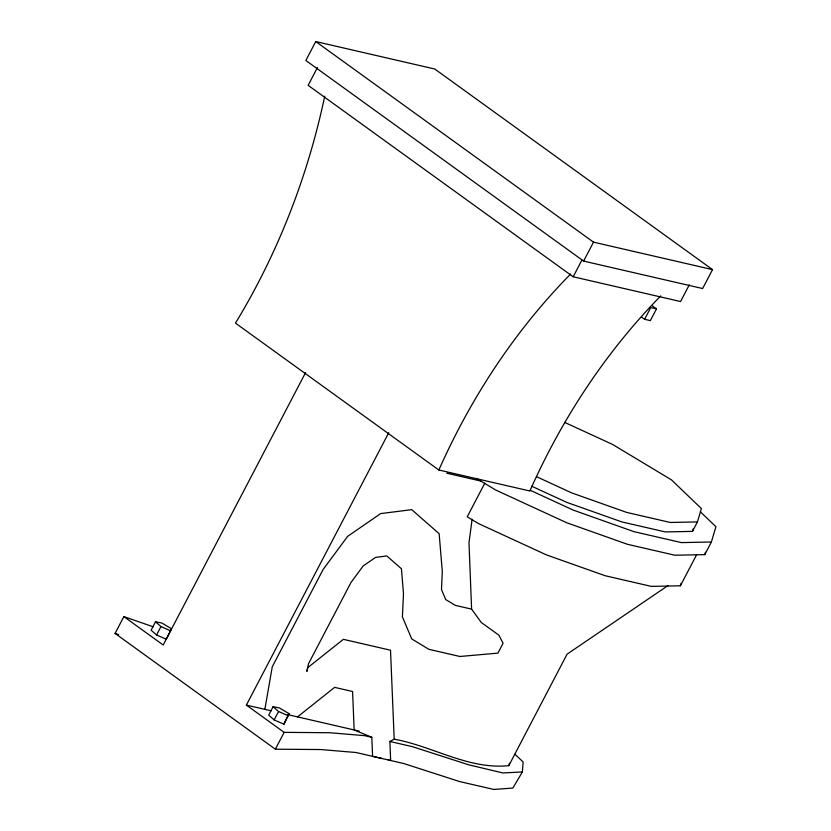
<?xml version="1.0" encoding="UTF-8"?>
<svg xmlns="http://www.w3.org/2000/svg" width="831" height="831" viewBox="0 0 831 831"><rect width="100%" height="100%" fill="white"/><g stroke="black" fill="none" stroke-linecap="round" stroke-linejoin="round"><path stroke-width="1.25" d="M388.243 759.95L403.669 763.512L459.605 781.556L493.822 789.45L512.862 788.058L522.398 771.957L523.125 761.944L514.919 754.268M472.122 519.219L468.985 542.736L471.603 609.123L481.294 622.502L498.797 635.113L503.108 643.204L497.925 653.124L459.907 656.48L428.848 649.312L411.719 638.904L402.412 616.872L403.482 593.521L401.425 568.747L386.83 555.96L375.612 557.383L363.24 565.921L350.994 582.458L308.54 663.668L306.868 671.396L307.854 667.573L343.38 639.33L390.518 650.216L394.195 739.185L389.874 741.47L390.653 760.51L372.6 756.335L371.81 737.305L354.151 729.95L352.573 691.506L334.623 687.372L297.519 716.883M264.86 709.342L272.256 666.784L323.155 569.432L347.638 536.359L380.629 513.6L411.719 509.652L439.152 533.689L442.31 571.583L441.479 589.563L445.707 599.556L455.222 605.342L471.603 609.123M166.927 638.208L171.383 628.683L161.952 623.073L155.511 621.785L151.117 630.199L156.56 634.998L166.377 639.268M283.953 724.185L288.959 713.6L279.538 707.991L273.098 706.703L268.693 715.117L274.147 719.926L283.953 724.185L288.959 713.6M394.195 739.185C432.806 746.134 468.476 769.797 508.811 765.642L509.528 763.211M531.747 486.228L566.877 502.412L621.754 521.889L665.309 531.933L692.472 531.393L693.199 528.963M692.472 531.393L697.427 521.93L701.395 508.572L671.469 479.871L612.686 444.502L564.675 422.387M484.785 483.227L467.219 516.809L478.417 523.551L546.486 554.911L605.155 575.727L651.327 586.385L680.371 585.803L681.098 583.362M476.579 478.511L495.733 490.041L566.784 522.772L627.332 544.263L674.814 555.222L704.781 554.62L705.488 552.272M704.781 554.62L711.378 541.999L715.927 526.709L700.388 511.803M315.749 41.55L305.85 60.476L583.611 261.09L702.621 288.544L712.52 269.618L434.758 69.015L315.749 41.55L593.511 242.153L712.52 269.618M317.452 67.529L308.135 85.344L573.182 276.765L680.547 301.539L689.283 284.846M382.229 758.558L355.969 752.502L320.932 749.552L275.352 749.188L115.073 633.43L123.861 616.602L153.236 626.813M156.56 634.998L160.965 626.595L155.511 621.785M305.569 372.641L163.188 645.001L123.861 616.602M371.81 737.305L364.767 735.674L329.73 732.724L284.15 732.36L246.371 705.083L388.752 432.722M274.147 719.926L278.541 711.513L273.098 706.703M275.352 749.188L284.15 732.36M573.182 276.765L581.918 260.061M583.611 261.09L593.511 242.153M644.617 319.291L650.746 307.574L656.49 308.903L650.361 320.621L644.617 319.291L641.522 317.068M508.811 765.642L567.085 654.174L668.093 585.512M680.371 585.803L696.762 554.464M522.398 771.957L502.869 772.955L468.404 764.728L412.467 746.685L389.874 741.47M697.427 521.93L670.264 522.47L626.699 512.415L571.821 492.949L536.691 476.765M711.378 541.999L681.41 542.601L633.928 531.643L573.38 510.161L530.282 490.3M324.724 96.178A584.338 459.585 -77 0 1 235.474 323.114L438.851 470.003L529.856 491.007A584.338 459.585 -77 0 1 660.78 295.888M446.756 473.203L480.806 481.056M246.371 705.083L271.145 710.796M287.464 714.567L359.158 731.103M115.073 633.43L118.74 634.697M160.965 626.595L170.771 630.854M278.541 711.513L288.357 715.771M652.377 305.933L656.49 308.903M438.851 470.003A584.338 459.585 -77 0 1 570.668 273.991"/></g></svg>
